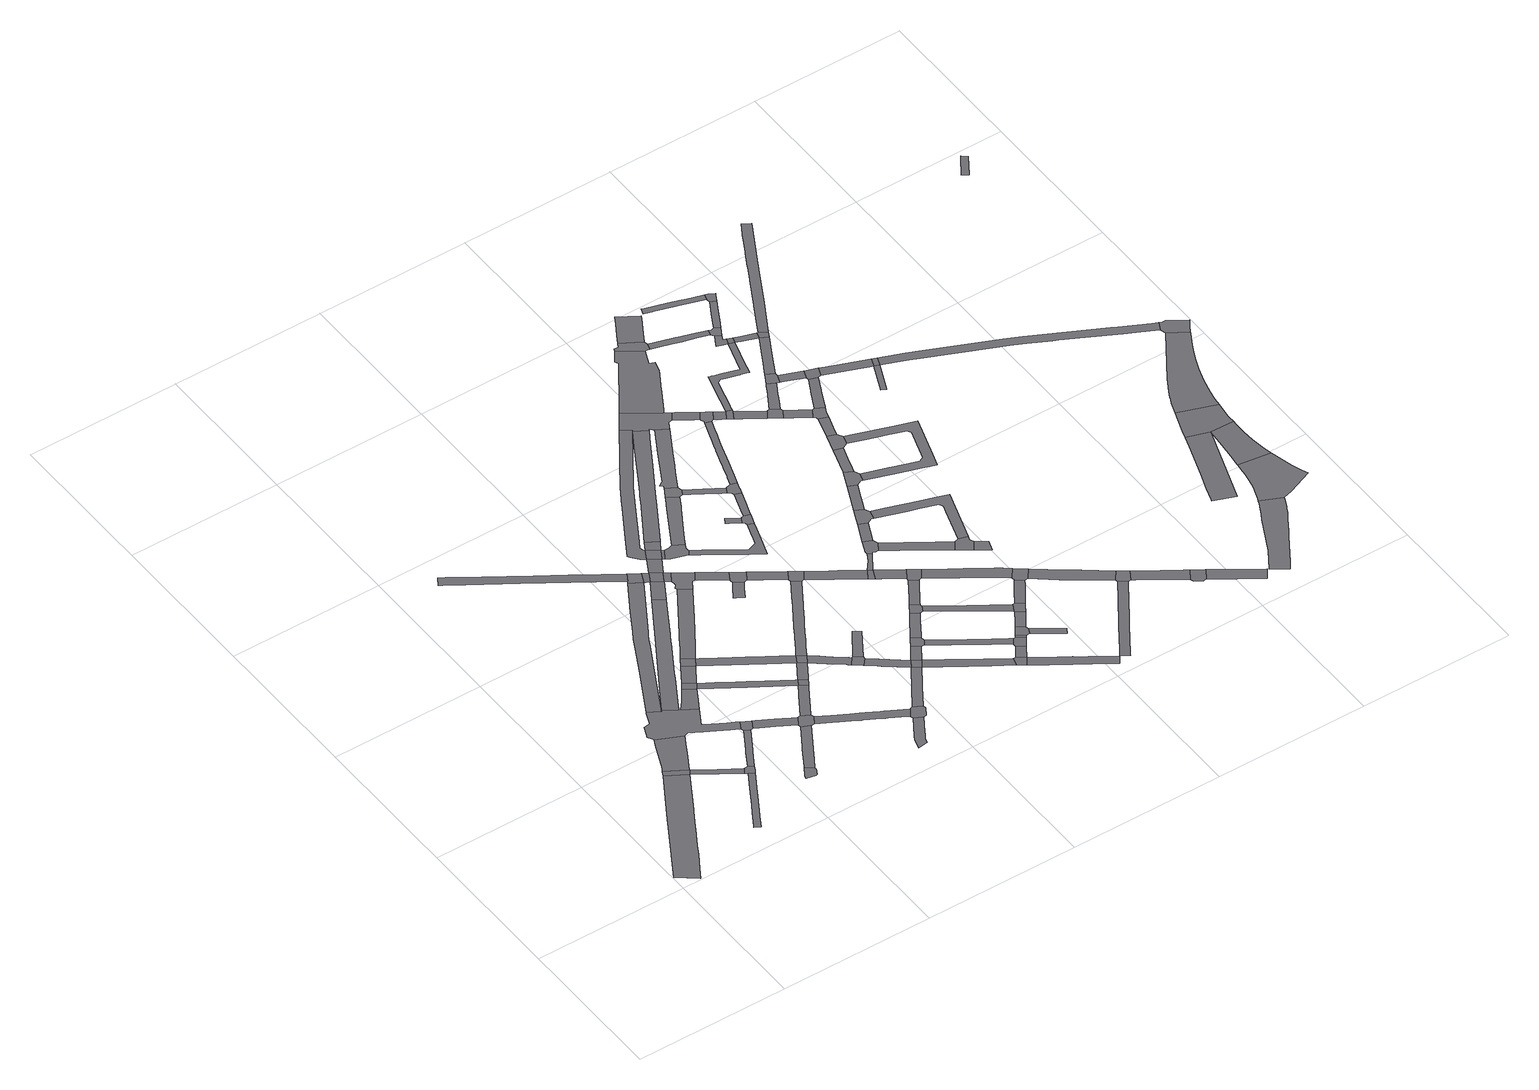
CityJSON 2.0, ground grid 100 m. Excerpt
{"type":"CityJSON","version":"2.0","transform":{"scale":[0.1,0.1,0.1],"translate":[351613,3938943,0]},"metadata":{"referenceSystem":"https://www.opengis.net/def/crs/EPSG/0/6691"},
"CityObjects":{
"road1":{"type":"Road","attributes":{"function":"3","RoadStructureAttribute.sectionType":"1"},"geometry":[{"type":"MultiSurface","lod":"1","boundaries":[[[0,1,2,3,4,5,6,7,8,9,10,11,12,13,14]]]}]},
"road2":{"type":"Road","geometry":[{"type":"MultiSurface","lod":"1","boundaries":[[[15,0,14,16,17]]]}]},
"road3":{"type":"Road","attributes":{"RoadStructureAttribute.sectionType":"1"},"geometry":[{"type":"MultiSurface","lod":"1","boundaries":[[[18,19,20,21,22,23,24,25,26,27,28,29,30,31,32,33,34,35,36]]]}]},
"road4":{"type":"Road","attributes":{"function":"3","RoadStructureAttribute.sectionType":"1"},"geometry":[{"type":"MultiSurface","lod":"1","boundaries":[[[37,38,39,40,41,42,15,17]]]}]},
"road5":{"type":"Road","attributes":{"RoadStructureAttribute.sectionType":"1"},"geometry":[{"type":"MultiSurface","lod":"1","boundaries":[[[43,44,16,14,45,46,47,48]]]}]},
"road6":{"type":"Road","geometry":[{"type":"MultiSurface","lod":"1","boundaries":[[[47,25,24,49,50,51,52,53,48]]]}]},
"road7":{"type":"Road","geometry":[{"type":"MultiSurface","lod":"1","boundaries":[[[54,55,56,57,58,59,60,61,62,63,64,65,66,67,68,69,70,71,72,73,74,40,39,75,76,77,78,79,80,81,82,83,84]]]}]},
"road8":{"type":"Road","attributes":{"RoadStructureAttribute.sectionType":"1"},"geometry":[{"type":"MultiSurface","lod":"1","boundaries":[[[52,85,86,87,88,89,90,91,92,53]]]}]},
"road9":{"type":"Road","geometry":[{"type":"MultiSurface","lod":"1","boundaries":[[[93,94,95,96,97,98,99,100]]]}]},
"road10":{"type":"Road","attributes":{"RoadStructureAttribute.sectionType":"1"},"geometry":[{"type":"MultiSurface","lod":"1","boundaries":[[[101,102,103,63,62,104,105,106]]]}]},
"road11":{"type":"Road","geometry":[{"type":"MultiSurface","lod":"1","boundaries":[[[89,88,107,108,109,54,84]]]}]},
"road12":{"type":"Road","geometry":[{"type":"MultiSurface","lod":"1","boundaries":[[[110,111,101,106,112,113]]]}]},
"road13":{"type":"Road","attributes":{"RoadStructureAttribute.sectionType":"1"},"geometry":[{"type":"MultiSurface","lod":"1","boundaries":[[[96,114,115,116,117,118,119,120,121,122,97]]]}]},
"road14":{"type":"Road","attributes":{"RoadStructureAttribute.sectionType":"1"},"geometry":[{"type":"MultiSurface","lod":"1","boundaries":[[[123,124,125,126,127,128,129,130,131,108,107]]]}]},
"road15":{"type":"Road","attributes":{"RoadStructureAttribute.sectionType":"1"},"geometry":[{"type":"MultiSurface","lod":"1","boundaries":[[[132,133,110,113]]]}]},
"road16":{"type":"Road","attributes":{"RoadStructureAttribute.sectionType":"1"},"geometry":[{"type":"MultiSurface","lod":"1","boundaries":[[[134,135,136,137,138,139,140,141,142,143,144,145,146,147,68,67]]]}]},
"road17":{"type":"Road","attributes":{"function":"3","RoadStructureAttribute.sectionType":"1"},"geometry":[{"type":"MultiSurface","lod":"1","boundaries":[[[148,149,150,151,152,65,64,153,154,155,156,157,158,159,160,161]]]}]},
"road18":{"type":"Road","attributes":{"RoadStructureAttribute.sectionType":"1"},"geometry":[{"type":"MultiSurface","lod":"1","boundaries":[[[162,163,164,165,166,167,168,169,170,171,172,173,174,175,176,177]]]}]},
"road19":{"type":"Road","geometry":[{"type":"MultiSurface","lod":"1","boundaries":[[[178,179,133,132]]]}]},
"road20":{"type":"Road","geometry":[{"type":"MultiSurface","lod":"1","boundaries":[[[180,181,126,125,118,117,182,183,184]]]}]},
"road21":{"type":"Road","attributes":{"RoadStructureAttribute.sectionType":"1"},"geometry":[{"type":"MultiSurface","lod":"1","boundaries":[[[106,185,186,187,188,189,190,191,192,193,194,112]]]}]},
"road22":{"type":"Road","attributes":{"RoadStructureAttribute.sectionType":"1"},"geometry":[{"type":"MultiSurface","lod":"1","boundaries":[[[195,196,197,198,181,180,199,200,201,202,203,187]]]}]},
"road23":{"type":"Road","attributes":{"RoadStructureAttribute.sectionType":"1"},"geometry":[{"type":"MultiSurface","lod":"1","boundaries":[[[204,205,206,207,208,209,210,211,212,213,214,215,216,217,218,219,220,221,222,223,224,225,226,227,228,178,132]]]}]},
"road24":{"type":"Road","attributes":{"RoadStructureAttribute.sectionType":"1"},"geometry":[{"type":"MultiSurface","lod":"1","boundaries":[[[229,230,231,232,233,234,235,236,179,178,237,238,239,240,241,242,243,244]]]}]},
"road25":{"type":"Road","attributes":{"RoadStructureAttribute.sectionType":"1"},"geometry":[{"type":"MultiSurface","lod":"1","boundaries":[[[183,245,246,247,248,249,250,251,252,253,254,255,256,257,258,259,260,261,262,263,184]]]}]},
"road26":{"type":"Road","geometry":[{"type":"MultiSurface","lod":"1","boundaries":[[[187,203,264,265,266,188]]]}]},
"road27":{"type":"Road","attributes":{"RoadStructureAttribute.sectionType":"1"},"geometry":[{"type":"MultiSurface","lod":"1","boundaries":[[[217,188,266,267,268]]]}]},
"road28":{"type":"Road","geometry":[{"type":"MultiSurface","lod":"1","boundaries":[[[269,168,167,142,141]]]}]},
"road29":{"type":"Road","attributes":{"RoadStructureAttribute.sectionType":"1"},"geometry":[{"type":"MultiSurface","lod":"1","boundaries":[[[270,271,272,273,274,275,276,277,278]]]}]},
"road30":{"type":"Road","attributes":{"function":"3"},"geometry":[{"type":"MultiSurface","lod":"1","boundaries":[[[279,161,160,280,281,282,283,284,280]]]}]},
"road31":{"type":"Road","attributes":{"RoadStructureAttribute.sectionType":"1"},"geometry":[{"type":"MultiSurface","lod":"1","boundaries":[[[285,286,269,141,287,288,289,279]]]}]},
"road32":{"type":"Road","geometry":[{"type":"MultiSurface","lod":"1","boundaries":[[[268,290,218,217]]]}]},
"road33":{"type":"Road","geometry":[{"type":"MultiSurface","lod":"1","boundaries":[[[284,285,279,280]]]}]},
"road34":{"type":"Road","geometry":[{"type":"MultiSurface","lod":"1","boundaries":[[[291,292,293,294,256,255,275,274,295]]]}]},
"road35":{"type":"Road","attributes":{"function":"3","RoadStructureAttribute.sectionType":"6"},"geometry":[{"type":"MultiSurface","lod":"1","boundaries":[[[285,284,296,297]]]}]},
"road36":{"type":"Road","attributes":{"RoadStructureAttribute.sectionType":"1"},"geometry":[{"type":"MultiSurface","lod":"1","boundaries":[[[298,299,300,301,302,290,268,303,304,305,306]]]}]},
"road37":{"type":"Road","geometry":[{"type":"MultiSurface","lod":"1","boundaries":[[[307,308,309,310,311,229,244,312,313,314,315,316,282,281]]]}]},
"road38":{"type":"Road","geometry":[{"type":"MultiSurface","lod":"1","boundaries":[[[296,317,318,297]]]}]},
"road39":{"type":"Road","attributes":{"RoadStructureAttribute.sectionType":"1"},"geometry":[{"type":"MultiSurface","lod":"1","boundaries":[[[296,319,320,317]]]}]},
"road40":{"type":"Road","geometry":[{"type":"MultiSurface","lod":"1","boundaries":[[[321,322,323,324,325,298,306]]]}]},
"road41":{"type":"Road","attributes":{"function":"3","RoadStructureAttribute.sectionType":"6"},"geometry":[{"type":"MultiSurface","lod":"1","boundaries":[[[326,327,318,317]]]}]},
"road42":{"type":"Road","attributes":{"RoadStructureAttribute.sectionType":"1"},"geometry":[{"type":"MultiSurface","lod":"1","boundaries":[[[313,328,329,330,331,332,314]]]}]},
"road43":{"type":"Road","geometry":[{"type":"MultiSurface","lod":"1","boundaries":[[[333,334,335,336,337,338,339]]]}]},
"road44":{"type":"Road","attributes":{"RoadStructureAttribute.sectionType":"1"},"geometry":[{"type":"MultiSurface","lod":"1","boundaries":[[[340,341,342,294,293,343,344,345,346]]]}]},
"road45":{"type":"Road","geometry":[{"type":"MultiSurface","lod":"1","boundaries":[[[347,348,349,350,351,320,319,352,353,354]]]}]},
"road46":{"type":"Road","attributes":{"RoadStructureAttribute.sectionType":"1"},"geometry":[{"type":"MultiSurface","lod":"1","boundaries":[[[355,356,357,358,359,360,361,362,363,364,218,290,365,366,367,368,369,370,371,372,373,374,375,376]]]}]},
"road47":{"type":"Road","attributes":{"RoadStructureAttribute.sectionType":"1"},"geometry":[{"type":"MultiSurface","lod":"1","boundaries":[[[322,377,378,379,380,346,381,382,323]]]}]},
"road48":{"type":"Road","attributes":{"RoadStructureAttribute.sectionType":"1"},"geometry":[{"type":"MultiSurface","lod":"1","boundaries":[[[324,383,384,385,325]]]}]},
"road49":{"type":"Road","geometry":[{"type":"MultiSurface","lod":"1","boundaries":[[[331,330,386,333,339,387,388]]]}]},
"road50":{"type":"Road","geometry":[{"type":"MultiSurface","lod":"1","boundaries":[[[345,389,381,346]]]}]},
"road51":{"type":"Road","attributes":{"RoadStructureAttribute.sectionType":"1"},"geometry":[{"type":"MultiSurface","lod":"1","boundaries":[[[387,390,391,392,393,394,395,396,397,388]]]}]},
"road52":{"type":"Road","attributes":{"RoadStructureAttribute.sectionType":"1"},"geometry":[{"type":"MultiSurface","lod":"1","boundaries":[[[398,381,389,399,400]]]}]},
"road53":{"type":"Road","attributes":{"RoadStructureAttribute.sectionType":"1"},"geometry":[{"type":"MultiSurface","lod":"1","boundaries":[[[401,402,403,350,349,404,405,406,407,408,409]]]}]},
"road54":{"type":"Road","attributes":{"RoadStructureAttribute.sectionType":"1"},"geometry":[{"type":"MultiSurface","lod":"1","boundaries":[[[318,410,411,412,413,414,415,416,417,418,419,420,421,422,423,424,425,426,427,428,429,430,431,432,297]]]}]},
"road55":{"type":"Road","attributes":{"RoadStructureAttribute.sectionType":"1"},"geometry":[{"type":"MultiSurface","lod":"1","boundaries":[[[353,433,434,435,436,437,438,439,440,441,442,443,444,445,446,447,448,449,450,451,452,453,454,354]]]}]},
"road56":{"type":"Road","geometry":[{"type":"MultiSurface","lod":"1","boundaries":[[[399,455,456,457,458,459,400]]]}]},
"road57":{"type":"Road","geometry":[{"type":"MultiSurface","lod":"1","boundaries":[[[460,461,395,394,355,376]]]}]},
"road58":{"type":"Road","attributes":{"RoadStructureAttribute.sectionType":"1"},"geometry":[{"type":"MultiSurface","lod":"1","boundaries":[[[462,463,464,465,466,467,389,345,468,469,470,471,472,473]]]}]},
"road59":{"type":"Road","attributes":{"function":"3","RoadStructureAttribute.sectionType":"1"},"geometry":[{"type":"MultiSurface","lod":"1","boundaries":[[[474,475,476,477,478,479,480,481,482,483,484,485,486,487,488,327,326]]]}]},
"road60":{"type":"Road","geometry":[{"type":"MultiSurface","lod":"1","boundaries":[[[489,490,491,492,401,409,493,494]]]}]},
"road61":{"type":"Road","attributes":{"RoadStructureAttribute.sectionType":"1"},"geometry":[{"type":"MultiSurface","lod":"1","boundaries":[[[457,495,496,497,498,499,500,501,502,503,504,505,506,458]]]}]},
"road62":{"type":"Road","geometry":[{"type":"MultiSurface","lod":"1","boundaries":[[[507,508,509,510,511,512,513,514]]]}]},
"road63":{"type":"Road","attributes":{"RoadStructureAttribute.sectionType":"1"},"geometry":[{"type":"MultiSurface","lod":"1","boundaries":[[[515,516,461,460,517,518,519,520,521,522]]]}]},
"road64":{"type":"Road","attributes":{"RoadStructureAttribute.sectionType":"1"},"geometry":[{"type":"MultiSurface","lod":"1","boundaries":[[[455,523,524,525,526,527,528,529,530,531,532,533,456]]]}]},
"road65":{"type":"Road","geometry":[{"type":"MultiSurface","lod":"1","boundaries":[[[534,514,513,535,444,443,536,537]]]}]},
"road66":{"type":"Road","geometry":[{"type":"MultiSurface","lod":"1","boundaries":[[[538,539,540,541,501,500]]]}]},
"road67":{"type":"Road","attributes":{"RoadStructureAttribute.sectionType":"1"},"geometry":[{"type":"MultiSurface","lod":"1","boundaries":[[[493,542,543,544,545,546,547,548,549,550,494]]]}]},
"road68":{"type":"Road","geometry":[{"type":"MultiSurface","lod":"1","boundaries":[[[551,552,553,462,473]]]}]},
"road69":{"type":"Road","geometry":[{"type":"MultiSurface","lod":"1","boundaries":[[[554,522,521,555,556]]]}]},
"road70":{"type":"Road","attributes":{"RoadStructureAttribute.sectionType":"1"},"geometry":[{"type":"MultiSurface","lod":"1","boundaries":[[[557,558,559,560,561,534,537]]]}]},
"road71":{"type":"Road","attributes":{"RoadStructureAttribute.sectionType":"1"},"geometry":[{"type":"MultiSurface","lod":"1","boundaries":[[[562,563,564,565,566,567,568,569,570,571,572,573,574,575,491,490]]]}]},
"road72":{"type":"Road","attributes":{"RoadStructureAttribute.sectionType":"1"},"geometry":[{"type":"MultiSurface","lod":"1","boundaries":[[[552,576,577,553]]]}]},
"road73":{"type":"Road","attributes":{"RoadStructureAttribute.sectionType":"1"},"geometry":[{"type":"MultiSurface","lod":"1","boundaries":[[[578,579,541,540,580,581,582,583,584]]]}]},
"road74":{"type":"Road","geometry":[{"type":"MultiSurface","lod":"1","boundaries":[[[585,548,547,586,560,559,587,588,589]]]}]},
"road75":{"type":"Road","attributes":{"RoadStructureAttribute.sectionType":"1"},"geometry":[{"type":"MultiSurface","lod":"1","boundaries":[[[590,554,556,591,592,593,594]]]}]},
"road76":{"type":"Road","attributes":{"RoadStructureAttribute.sectionType":"1"},"geometry":[{"type":"MultiSurface","lod":"1","boundaries":[[[595,596,597,522,554]]]}]},
"road77":{"type":"Road","geometry":[{"type":"MultiSurface","lod":"1","boundaries":[[[576,598,599,600,529,528,577]]]}]},
"road78":{"type":"Road","attributes":{"RoadStructureAttribute.sectionType":"1"},"geometry":[{"type":"MultiSurface","lod":"1","boundaries":[[[538,601,602,603,604,605,539]]]}]},
"road79":{"type":"Road","attributes":{"RoadStructureAttribute.sectionType":"1"},"geometry":[{"type":"MultiSurface","lod":"1","boundaries":[[[606,600,599,607,608,609]]]}]},
"road80":{"type":"Road","geometry":[{"type":"MultiSurface","lod":"1","boundaries":[[[593,578,584,610,611,612,594]]]}]},
"road81":{"type":"Road","attributes":{"RoadStructureAttribute.sectionType":"1"},"geometry":[{"type":"MultiSurface","lod":"1","boundaries":[[[551,613,614,615,616,617,618,619,620,621,622,623,624,625,626,627,628,629,552]]]}]},
"road82":{"type":"Road","geometry":[{"type":"MultiSurface","lod":"1","boundaries":[[[608,630,631,632,633,609]]]}]},
"road83":{"type":"Road","geometry":[{"type":"MultiSurface","lod":"1","boundaries":[[[634,635,636,596,595,637,638,639,640,641]]]}]},
"road84":{"type":"Road","geometry":[{"type":"MultiSurface","lod":"1","boundaries":[[[642,643,644,645,421,420,481,480,646,647,569,568,648,649,650]]]}]},
"road85":{"type":"Road","attributes":{"RoadStructureAttribute.sectionType":"1"},"geometry":[{"type":"MultiSurface","lod":"1","boundaries":[[[632,651,652,653,654,655,656,657,658,633]]]}]},
"road86":{"type":"Road","attributes":{"RoadStructureAttribute.sectionType":"1"},"geometry":[{"type":"MultiSurface","lod":"1","boundaries":[[[659,660,661,634,641]]]}]},
"road87":{"type":"Road","attributes":{"RoadStructureAttribute.sectionType":"1"},"geometry":[{"type":"MultiSurface","lod":"1","boundaries":[[[662,663,664,665,666,667,668,669,670,671,672,673,585,589,674,675,676,677,678,679,680,681]]]}]},
"road88":{"type":"Road","attributes":{"RoadStructureAttribute.sectionType":"1"},"geometry":[{"type":"MultiSurface","lod":"1","boundaries":[[[682,683,684,631,630]]]}]},
"road89":{"type":"Road","geometry":[{"type":"MultiSurface","lod":"1","boundaries":[[[603,655,654,685,686,687,604]]]}]},
"road90":{"type":"Road","geometry":[{"type":"MultiSurface","lod":"1","boundaries":[[[688,689,690,661,660,691,692,693,694,695]]]}]},
"road91":{"type":"Road","attributes":{"RoadStructureAttribute.sectionType":"1"},"geometry":[{"type":"MultiSurface","lod":"1","boundaries":[[[696,697,698,699,700,701,702,640,639]]]}]},
"road92":{"type":"Road","attributes":{"RoadStructureAttribute.sectionType":"1"},"geometry":[{"type":"MultiSurface","lod":"1","boundaries":[[[610,703,704,705,706,707,708,709,710,711,712,713,714,715,716,717,718,719,720,611]]]}]},
"road93":{"type":"Road","attributes":{"RoadStructureAttribute.sectionType":"1"},"geometry":[{"type":"MultiSurface","lod":"1","boundaries":[[[721,722,723,724,725,726,727,728,642,650]]]}]},
"road94":{"type":"Road","attributes":{"function":"3","RoadStructureAttribute.sectionType":"1"},"geometry":[{"type":"MultiSurface","lod":"1","boundaries":[[[644,729,730,731,732,733,734,735,736,737,738,739,740,741,645]]]}]},
"road95":{"type":"Road","attributes":{"RoadStructureAttribute.sectionType":"1"},"geometry":[{"type":"MultiSurface","lod":"1","boundaries":[[[742,743,744,745,687,686,746,747]]]}]},
"road96":{"type":"Road","geometry":[{"type":"MultiSurface","lod":"1","boundaries":[[[748,749,750,751,724,723,752,753,662,681]]]}]},
"road97":{"type":"Road","attributes":{"RoadStructureAttribute.sectionType":"1"},"geometry":[{"type":"MultiSurface","lod":"1","boundaries":[[[694,754,755,756,757,695]]]}]},
"road98":{"type":"Road","attributes":{"RoadStructureAttribute.sectionType":"1"},"geometry":[{"type":"MultiSurface","lod":"1","boundaries":[[[758,759,749,748,760,761]]]}]},
"road99":{"type":"Road","geometry":[{"type":"MultiSurface","lod":"1","boundaries":[[[699,698,762,763,764,765,766]]]}]},
"road100":{"type":"Road","geometry":[{"type":"MultiSurface","lod":"1","boundaries":[[[767,768,769,770,758,761]]]}]},
"road101":{"type":"Road","geometry":[{"type":"MultiSurface","lod":"1","boundaries":[[[771,772,773,714,713,774,742,747]]]}]},
"road102":{"type":"Road","attributes":{"RoadStructureAttribute.sectionType":"1"},"geometry":[{"type":"MultiSurface","lod":"1","boundaries":[[[765,775,776,777,778,779,780,781,693,692,782,783,784,785,786,766]]]}]},
"road103":{"type":"Road","geometry":[{"type":"MultiSurface","lod":"1","boundaries":[[[787,757,756,788,789,790,791]]]}]},
"road104":{"type":"Road","geometry":[{"type":"MultiSurface","lod":"1","boundaries":[[[792,793,763,762]]]}]},
"road105":{"type":"Road","attributes":{"RoadStructureAttribute.sectionType":"1"},"geometry":[{"type":"MultiSurface","lod":"1","boundaries":[[[794,795,796,797,798,799,769,768]]]}]},
"road106":{"type":"Road","attributes":{"RoadStructureAttribute.sectionType":"1"},"geometry":[{"type":"MultiSurface","lod":"1","boundaries":[[[800,801,802,803,804,805,806,807,808,623,809,810,811,812,813,814,815,816,817,818,819,820,821,822]]]}]},
"road107":{"type":"Road","geometry":[{"type":"MultiSurface","lod":"1","boundaries":[[[823,824,825,826,737,736,827,828,829]]]}]},
"road108":{"type":"Road","attributes":{"RoadStructureAttribute.sectionType":"1"},"geometry":[{"type":"MultiSurface","lod":"1","boundaries":[[[830,831,832,833,834,787,791]]]}]},
"road109":{"type":"Road","geometry":[{"type":"MultiSurface","lod":"1","boundaries":[[[797,796,835,836,837,838]]]}]},
"road110":{"type":"Road","attributes":{"RoadStructureAttribute.sectionType":"1"},"geometry":[{"type":"MultiSurface","lod":"1","boundaries":[[[839,840,772,771,841,842,843,844,845,846]]]}]},
"road111":{"type":"Road","attributes":{"function":"3","RoadStructureAttribute.sectionType":"1"},"geometry":[{"type":"MultiSurface","lod":"1","boundaries":[[[847,848,824,823,849,850,851,852]]]}]},
"road112":{"type":"Road","geometry":[{"type":"MultiSurface","lod":"1","boundaries":[[[832,853,854,855,856,833]]]}]},
"road113":{"type":"Road","attributes":{"RoadStructureAttribute.sectionType":"1"},"geometry":[{"type":"MultiSurface","lod":"1","boundaries":[[[857,858,859,860,861,862,863,864,865,758,770,866,867,868,869,870,871,872,873,874,875,876,877,878,879,880,881,882]]]}]},
"road114":{"type":"Road","attributes":{"RoadStructureAttribute.sectionType":"1"},"geometry":[{"type":"MultiSurface","lod":"1","boundaries":[[[883,884,836,835,885,886,887,888]]]}]},
"road115":{"type":"Road","attributes":{"RoadStructureAttribute.sectionType":"1"},"geometry":[{"type":"MultiSurface","lod":"1","boundaries":[[[889,856,855,890,891,892]]]}]},
"road116":{"type":"Road","attributes":{"RoadStructureAttribute.sectionType":"1"},"geometry":[{"type":"MultiSurface","lod":"1","boundaries":[[[893,894,895,896,897,838,837,898,899,900,901,902,903]]]}]},
"road117":{"type":"Road","attributes":{"RoadStructureAttribute.sectionType":"1"},"geometry":[{"type":"MultiSurface","lod":"1","boundaries":[[[828,904,905,906,907,908,909,910,911,912,913,914,915,916,917,829]]]}]},
"road118":{"type":"Road","geometry":[{"type":"MultiSurface","lod":"1","boundaries":[[[887,918,889,892,919,920,921,922,923,888]]]}]},
"road119":{"type":"Road","attributes":{"RoadStructureAttribute.sectionType":"1"},"geometry":[{"type":"MultiSurface","lod":"1","boundaries":[[[924,925,926,927,928,929,930,931,932,933,854,853,934,935,936,937,938,939,940,941,942,943,944,945,946,947,948,790,789]]]}]},
"road120":{"type":"Road","geometry":[{"type":"MultiSurface","lod":"1","boundaries":[[[949,950,951,846,845,800,822]]]}]},
"road121":{"type":"Road","geometry":[{"type":"MultiSurface","lod":"1","boundaries":[[[952,953,954,955,956,893,903]]]}]},
"road122":{"type":"Road","attributes":{"RoadStructureAttribute.sectionType":"1"},"geometry":[{"type":"MultiSurface","lod":"1","boundaries":[[[957,958,959,960,961,962,963,882]]]}]},
"road123":{"type":"Road","attributes":{"RoadStructureAttribute.sectionType":"1"},"geometry":[{"type":"MultiSurface","lod":"1","boundaries":[[[964,965,966,967,968,923,922,969,970,971,972,973]]]}]},
"road124":{"type":"Road","attributes":{"RoadStructureAttribute.sectionType":"1"},"geometry":[{"type":"MultiSurface","lod":"1","boundaries":[[[974,975,953,952,976,977,978]]]}]},
"road125":{"type":"Road","geometry":[{"type":"MultiSurface","lod":"1","boundaries":[[[957,882,881,979]]]}]},
"road126":{"type":"Road","geometry":[{"type":"MultiSurface","lod":"1","boundaries":[[[980,981,912,911,960,959,982]]]}]},
"road127":{"type":"Road","attributes":{"RoadStructureAttribute.sectionType":"1"},"geometry":[{"type":"MultiSurface","lod":"1","boundaries":[[[983,984,985,950,949,986,987,988,989,990,991]]]}]},
"road128":{"type":"Road","attributes":{"RoadStructureAttribute.sectionType":"1"},"geometry":[{"type":"MultiSurface","lod":"1","boundaries":[[[992,993,994,955,954,995,996,997]]]}]},
"road129":{"type":"Road","attributes":{"RoadStructureAttribute.sectionType":"1"},"geometry":[{"type":"MultiSurface","lod":"1","boundaries":[[[998,999,1000,1001,1002,1003,1004,1005,1006,1007,1008,1009,1010,1011,1012,1013]]]}]},
"road130":{"type":"Road","attributes":{"RoadStructureAttribute.sectionType":"1"},"geometry":[{"type":"MultiSurface","lod":"1","boundaries":[[[881,1014,997,1015,1016,979]]]}]},
"road131":{"type":"Road","geometry":[{"type":"MultiSurface","lod":"1","boundaries":[[[1017,1018,974,978,964,973,1019]]]}]},
"road132":{"type":"Road","attributes":{"RoadStructureAttribute.sectionType":"1"},"geometry":[{"type":"MultiSurface","lod":"1","boundaries":[[[1020,1021,1022,1023,1024,1025,1026,1027,1028,980,982]]]}]},
"road133":{"type":"Road","geometry":[{"type":"MultiSurface","lod":"1","boundaries":[[[1029,983,991,1030,1031,1032,1033]]]}]},
"road134":{"type":"Road","geometry":[{"type":"MultiSurface","lod":"1","boundaries":[[[1015,997,996,1034,1035]]]}]},
"road135":{"type":"Road","geometry":[{"type":"MultiSurface","lod":"1","boundaries":[[[1024,1036,1037,1038,1006,1005,1039,1025]]]}]},
"road136":{"type":"Road","attributes":{"RoadStructureAttribute.sectionType":"1"},"geometry":[{"type":"MultiSurface","lod":"1","boundaries":[[[1040,1041,1042,1043,1044,1045,1046,1047,1017,1019]]]}]},
"road137":{"type":"Road","attributes":{"RoadStructureAttribute.sectionType":"1"},"geometry":[{"type":"MultiSurface","lod":"1","boundaries":[[[1032,1048,1049,1050,1051,1052,1053,1054,1055,1056,1057,1058,1033]]]}]},
"road138":{"type":"Road","attributes":{"RoadStructureAttribute.sectionType":"1"},"geometry":[{"type":"MultiSurface","lod":"1","boundaries":[[[1044,1059,1060,1061]]]}]},
"road139":{"type":"Road","geometry":[{"type":"MultiSurface","lod":"1","boundaries":[[[1062,1045,1044,1061]]]}]},
"road140":{"type":"Road","attributes":{"RoadStructureAttribute.sectionType":"1"},"geometry":[{"type":"MultiSurface","lod":"1","boundaries":[[[1034,1063,1064,1065,1066,1067,1068,1069,1070,1071,1072,1073,1074,1075,1076,1077,1078,1079,1080,1081,1082,1035]]]}]},
"road141":{"type":"Road","attributes":{"RoadStructureAttribute.sectionType":"1"},"geometry":[{"type":"MultiSurface","lod":"1","boundaries":[[[1083,1084,1085,1086,1087,1088,1089,1090,1091,1092,1093,1094,1095,1096,1097,1098,1099,1100,1101]]]}]},
"road142":{"type":"Road","attributes":{"RoadStructureAttribute.sectionType":"1"},"geometry":[{"type":"MultiSurface","lod":"1","boundaries":[[[1102,1103,1104,1105,1106,1107,1108,1109,1110]]]}]},
"road143":{"type":"Road","attributes":{"RoadStructureAttribute.sectionType":"1"},"geometry":[{"type":"MultiSurface","lod":"1","boundaries":[[[1111,1112,1113,1114,1115,1116,1117,1118,1119,1120,1121,1122,1123,1124,1125,1126,1127,1128,1129,1130,1062,1061]]]}]},
"road144":{"type":"Road","geometry":[{"type":"MultiSurface","lod":"1","boundaries":[[[1131,1132,1133,1134,1135,1136,1137,1083,1101,1138,1139,1140,1141,1142,1143,1144]]]}]},
"road145":{"type":"Road","attributes":{"RoadStructureAttribute.sectionType":"1"},"geometry":[{"type":"MultiSurface","lod":"1","boundaries":[[[1145,1146,1147,1148,1131,1144,1149,1150,1151,1152,1153,1110]]]}]},
"road146":{"type":"Road","geometry":[{"type":"MultiSurface","lod":"1","boundaries":[[[1154,1155,1156,1157,1158,1159,1102,1110,1153]]]}]},
"road147":{"type":"Road","attributes":{"RoadStructureAttribute.sectionType":"1"},"geometry":[{"type":"MultiSurface","lod":"1","boundaries":[[[1160,1161,1162,1163,1164,1165,1166,1167,1168,1169,1170,1171,1172,1173,1174,1175,1176,1177,1157,1156]]]}]},
"road148":{"type":"Road","geometry":[{"type":"MultiSurface","lod":"1","boundaries":[[[1121,1171,1170,1178,1179,1180,1181,1122]]]}]},
"road149":{"type":"Road","geometry":[{"type":"MultiSurface","lod":"1","boundaries":[[[1182,1183,1184,1185,1186]]]}]}
},
"vertices":[
[432,812,0],[338,658,0],[249,511,0],[195,419,0],[9,102,0],[128,7,0],[171,77,0],[200,125,0],[228,171,0],[267,238,0],[334,349,0],[346,370,0],[407,473,0],[414,484,0],[562,733,0],
[450,843,0],[581,763,0],[580,764,0],
[691,227,0],[695,233,0],[735,301,0],[774,366,0],[778,373,0],[792,396,0],[871,530,0],[836,550,0],[776,448,0],[757,417,0],[705,330,0],[694,311,0],[685,296,0],[669,270,0],[657,249,0],[634,211,0],[621,189,0],[612,174,0],[647,153,0],
[650,886,0],[672,924,0],[720,1007,0],[558,1079,0],[542,1043,0],[462,862,0],
[719,675,0],[715,678,0],[697,643,0],[700,641,0],[819,562,0],[842,597,0],
[877,540,0],[878,542,0],[882,548,0],[900,579,0],[866,599,0],
[1038,923,0],[1020,933,0],[976,957,0],[901,999,0],[876,1012,0],[853,1024,0],[846,1028,0],[860,1051,0],[912,1140,0],[822,1193,0],[812,1200,0],[731,1249,0],[726,1241,0],[725,1247,0],[649,1288,0],[645,1282,0],[617,1212,0],[612,1199,0],[570,1193,0],[538,1118,0],[559,1082,0],[745,1015,0],[819,976,0],[824,974,0],[839,965,0],[855,956,0],[872,946,0],[873,946,0],[888,938,0],[958,899,0],[1009,870,0],
[959,678,0],[965,688,0],[968,692,0],[1050,831,0],[1015,851,0],[938,720,0],[936,718,0],[925,699,0],
[1142,317,0],[1153,320,0],[1174,360,0],[1171,370,0],[1125,408,0],[1088,353,0],[1086,342,0],[1083,331,0],
[922,1326,0],[912,1310,0],[866,1245,0],[929,1168,0],[949,1202,0],[994,1279,0],
[1069,837,0],[1099,890,0],[1070,905,0],
[948,1365,0],[933,1343,0],[1019,1318,0],[1018,1319,0],
[1207,430,0],[1253,502,0],[1255,506,0],[1353,664,0],[1299,691,0],[1212,554,0],[1210,550,0],[1202,537,0],[1129,416,0],
[1102,819,0],[1184,773,0],[1296,711,0],[1327,763,0],[1297,779,0],[1253,804,0],[1213,826,0],[1120,878,0],[1119,878,0],
[1095,1437,0],[1025,1483,0],
[826,1434,0],[984,1732,0],[1000,1761,0],[1020,1794,0],[1032,1814,0],[1220,2120,0],[1243,2158,0],[1244,2159,0],[1166,2207,0],[1044,2008,0],[961,1867,0],[933,1818,0],[904,1763,0],[802,1571,0],
[1079,1823,0],[1060,1790,0],[1036,1752,0],[840,1433,0],[793,1354,0],[865,1291,0],[941,1420,0],[961,1455,0],[1088,1669,0],[1090,1672,0],[1124,1729,0],[1246,1936,0],[1269,1975,0],[1198,2017,0],
[300,2794,0],[410,2722,0],[667,2554,0],[1027,2318,0],[1123,2255,0],[1175,2221,0],[1205,2271,0],[1179,2287,0],[1086,2349,0],[930,2453,0],[766,2560,0],[640,2644,0],[522,2722,0],[350,2835,0],[313,2859,0],[280,2807,0],
[1126,1486,0],[1057,1532,0],
[1399,736,0],[1347,765,0],[1364,665,0],[1373,667,0],[1406,717,0],
[1156,1177,0],[1234,1128,0],[1479,974,0],[1502,1012,0],[1492,1019,0],[1346,1111,0],[1274,1156,0],[1259,1166,0],[1155,1232,0],[1109,1261,0],
[1445,922,0],[1428,894,0],[1411,866,0],[1408,862,0],[1462,837,0],[1463,837,0],[1483,870,0],[1522,933,0],[1528,942,0],
[1150,1403,0],[1179,1385,0],[1181,1384,0],[1247,1340,0],[1264,1329,0],[1296,1309,0],[1335,1284,0],[1347,1276,0],[1349,1275,0],[1417,1232,0],[1419,1230,0],[1425,1226,0],[1434,1220,0],[1576,1129,0],[1607,1179,0],[1531,1228,0],[1522,1233,0],[1463,1272,0],[1409,1306,0],[1367,1333,0],[1307,1371,0],[1279,1389,0],[1236,1417,0],[1194,1443,0],[1148,1472,0],
[1366,2004,0],[1218,1780,0],[1167,1703,0],[1152,1680,0],[1147,1672,0],[1143,1666,0],[1131,1644,0],[1098,1594,0],[1147,1516,0],[1186,1572,0],[1248,1661,0],[1252,1667,0],[1257,1675,0],[1358,1830,0],[1384,1871,0],[1439,1957,0],
[1494,600,0],[1497,598,0],[1558,565,0],[1603,541,0],[1612,536,0],[1619,532,0],[1713,481,0],[1732,471,0],[1743,465,0],[1840,412,0],[1854,404,0],[1888,454,0],[1760,524,0],[1757,525,0],[1741,534,0],[1666,574,0],[1635,591,0],[1587,617,0],[1494,668,0],
[1543,964,0],[1543,965,0],[1554,981,0],
[1562,995,0],[1626,1095,0],
[1275,2229,0],
[1809,175,0],[1821,211,0],[1838,236,0],[1848,252,0],[1913,355,0],[1861,385,0],[1783,263,0],[1765,235,0],[1746,166,0],
[1276,2144,0],[1342,2100,0],[1374,2077,0],[1415,2136,0],[1408,2142,0],[1379,2161,0],
[1310,2206,0],[1295,2215,0],[1258,2153,0],[1264,2150,0],[1266,2149,0],
[1658,1146,0],
[1964,412,0],[1964,415,0],[1961,432,0],[1907,460,0],[1932,361,0],
[1437,2258,0],[1365,2305,0],
[1857,984,0],[1843,996,0],[1771,1052,0],[1766,1057,0],[1712,1101,0],[1714,1024,0],[1800,956,0],[1806,950,0],[1821,939,0],
[1378,2066,0],[1381,2056,0],[1381,2042,0],[1364,2019,0],[1364,2017,0],[1472,2009,0],[1490,2009,0],[1526,2060,0],[1525,2061,0],[1476,2094,0],
[1473,2317,0],[1400,2368,0],
[1450,2249,0],[1489,2308,0],
[1850,915,0],[1877,894,0],[1913,939,0],[1913,955,0],[1866,987,0],
[1510,2379,0],[1434,2424,0],
[1628,1915,0],[1646,1902,0],[1654,1897,0],[1684,1952,0],[1680,1955,0],
[1656,1871,0],[1633,1837,0],[1587,1767,0],[1601,1758,0],[1643,1732,0],[1682,1793,0],[1710,1836,0],
[2070,703,0],[1997,594,0],[1995,591,0],[2047,561,0],[2061,582,0],[2134,692,0],[2085,726,0],
[1600,2229,0],[1599,2255,0],[1613,2279,0],[1547,2317,0],[1523,2308,0],[1478,2230,0],[1580,2197,0],[1601,2228,0],
[1930,1691,0],[1899,1642,0],[1862,1584,0],[1823,1521,0],[1768,1434,0],[1743,1394,0],[1723,1365,0],[1718,1356,0],[1659,1260,0],[1639,1229,0],[1696,1207,0],[1710,1229,0],[1725,1253,0],[1759,1308,0],[1794,1362,0],[1818,1400,0],[1824,1409,0],[1827,1413,0],[1832,1421,0],[1877,1492,0],[1940,1592,0],[1980,1656,0],
[1892,882,0],[1938,844,0],[1956,830,0],[1960,827,0],[2117,774,0],[1976,889,0],
[2025,1129,0],[2007,1142,0],[1982,1158,0],
[1654,1889,0],[1732,1843,0],[1767,1896,0],
[2168,742,0],
[1785,1807,0],[1796,1800,0],[1811,1790,0],[1868,1751,0],[1926,1710,0],[1962,1765,0],[1855,1836,0],[1834,1850,0],
[2137,804,0],[2230,834,0],[2180,868,0],
[1740,2654,0],[1733,2642,0],[1693,2573,0],[1637,2320,0],[1695,2418,0],[1741,2495,0],[1756,2520,0],[1768,2540,0],[1811,2613,0],
[1397,2373,0],[1393,2380,0],[1388,2391,0],[1387,2401,0],[1388,2404,0],[1413,2446,0],[1579,2725,0],[1581,2729,0],[1639,2828,0],[1659,2854,0],[1899,3208,0],[1840,3249,0],[1719,3073,0],[1692,3034,0],[1579,2871,0],[1503,2745,0],[1493,2729,0],[1490,2725,0],[1364,2512,0],[1289,2386,0],[1299,2372,0],[1335,2326,0],[1354,2313,0],
[1603,2181,0],[1636,2159,0],[1736,2092,0],[1861,2006,0],[1948,1948,0],[1949,1947,0],[1950,1950,0],[1980,2037,0],[2017,2148,0],[2019,2154,0],[2033,2195,0],[1992,2209,0],[1963,2121,0],[1962,2117,0],[1941,2057,0],[1886,2036,0],[1798,2095,0],[1750,2128,0],[1710,2156,0],[1699,2163,0],[1665,2186,0],[1637,2204,0],
[2251,834,0],[2273,867,0],[2270,893,0],[2220,927,0],[2208,909,0],
[1999,1660,0],[2038,1715,0],
[2601,457,0],[2506,519,0],[2464,547,0],[2388,597,0],[2309,649,0],[2279,669,0],[2234,628,0],[2304,583,0],[2355,549,0],[2429,502,0],[2467,477,0],[2583,401,0],
[1660,2627,0],[1697,2688,0],[1737,2755,0],[1829,2908,0],[1924,3064,0],[1946,3100,0],[1978,3154,0],[1898,3202,0],[1833,3092,0],[1681,2834,0],[1644,2772,0],[1631,2750,0],[1618,2729,0],[1613,2720,0],[1608,2711,0],
[1848,2654,0],[1843,2682,0],[1777,2719,0],[1764,2697,0],[1829,2616,0],[1851,2652,0],
[2272,896,0],[2323,972,0],[2324,974,0],[2341,1000,0],[2358,1025,0],[2381,1059,0],[2331,1092,0],[2313,1065,0],[2308,1058,0],[2303,1051,0],[2295,1039,0],[2238,953,0],
[1919,2323,0],[1917,2324,0],[1917,2323,0],[1900,2293,0],[1897,2288,0],[1916,2276,0],[1974,2238,0],[1996,2271,0],
[2200,1607,0],[2157,1635,0],[2141,1563,0],[2160,1551,0],[2164,1548,0],[2262,1481,0],[2296,1457,0],[2336,1516,0],
[2349,768,0],[2376,749,0],[2455,695,0],[2529,645,0],[2565,621,0],[2666,552,0],[2694,589,0],[2676,601,0],[2595,655,0],[2480,731,0],[2300,849,0],
[2016,2277,0],[1990,2227,0],[2054,2257,0],[2056,2264,0],
[2400,1063,0],[2421,1100,0],[2418,1114,0],[2368,1147,0],
[1912,2568,0],[1918,2564,0],[1938,2552,0],[2019,2502,0],[2021,2500,0],[2044,2485,0],[2067,2520,0],[1961,2585,0],[1956,2588,0],
[2633,368,0],[2666,418,0],[2618,455,0],
[2363,1500,0],[2325,1437,0],[2333,1432,0],
[2065,2291,0],[2089,2363,0],[2115,2437,0],[2074,2452,0],[2023,2300,0],
[1880,2746,0],[1880,2747,0],[1905,2791,0],[1931,2836,0],[1982,2926,0],[2046,3039,0],[2079,3097,0],[2006,3139,0],[1913,2974,0],[1798,2769,0],[1795,2767,0],[1768,2749,0],[1785,2738,0],[1784,2732,0],
[2717,493,0],[2667,527,0],
[2479,1315,0],[2399,1195,0],[2428,1130,0],[2449,1161,0],[2475,1200,0],[2476,1202,0],[2530,1283,0],
[2102,2530,0],[2067,2470,0],[2126,2469,0],[2126,2471,0],[2142,2518,0],
[2431,1454,0],[2362,1412,0],[2476,1334,0],[2479,1332,0],[2521,1395,0],
[2435,1609,0],[2411,1625,0],[2383,1576,0],
[2733,516,0],[2758,553,0],[2708,587,0],
[2608,920,0],[2734,834,0],[2824,772,0],[2850,816,0],[2634,959,0],
[2713,595,0],[2762,559,0],[2768,568,0],[2718,602,0],
[2550,1288,0],[2590,1348,0],[2551,1374,0],
[2732,300,0],[2738,296,0],[2814,247,0],[2836,233,0],[2848,225,0],[2863,215,0],[2878,205,0],[2941,164,0],[2980,138,0],[3070,75,0],[3104,125,0],[3017,183,0],[2960,224,0],[2885,273,0],[2883,275,0],[2812,321,0],[2739,369,0],
[2793,570,0],[2810,606,0],[2805,624,0],[2756,658,0],
[2445,1720,0],[2429,1684,0],[2411,1645,0],[2441,1617,0],[2461,1609,0],[2479,1614,0],[2512,1664,0],[2500,1695,0],
[2165,3198,0],[2142,3213,0],[2127,3222,0],[1920,3365,0],[1984,3164,0],[2001,3145,0],[2088,3112,0],[2106,3145,0],[2131,3147,0],
[2819,643,0],[2832,664,0],[2843,680,0],[2876,728,0],[2825,760,0],[2780,693,0],[2769,677,0],[2769,676,0],
[2533,1770,0],[2560,1828,0],[2505,1853,0],
[2270,3024,0],[2235,2924,0],[2233,2919,0],[2233,2917,0],[2207,2842,0],[2195,2807,0],[2194,2804,0],[2159,2700,0],[2158,2696,0],[2139,2642,0],[2124,2595,0],[2122,2589,0],[2162,2579,0],[2162,2580,0],[2197,2684,0],[2236,2800,0],[2252,2847,0],[2270,2902,0],[2286,2948,0],[2309,3010,0],
[2967,447,0],[2987,483,0],[2866,568,0],
[2900,765,0],[2913,783,0],[2863,817,0],
[2539,1929,0],[2538,1927,0],[2521,1888,0],[2593,1844,0],[2607,1839,0],[2620,1899,0],[2606,1931,0],[2551,1956,0],
[2579,1544,0],[2734,1437,0],[2836,1367,0],[2873,1421,0],[2783,1481,0],[2741,1509,0],[2636,1580,0],
[2609,1247,0],[2678,1201,0],[2709,1180,0],[2728,1167,0],[2752,1151,0],[2799,1118,0],[2803,1115,0],[2842,1089,0],[2888,1059,0],[2913,1041,0],[2969,997,0],[3015,1058,0],[2973,1090,0],[2936,1119,0],[2876,1156,0],[2874,1157,0],[2789,1215,0],[2717,1263,0],
[2206,3098,0],[2236,3079,0],[2264,3061,0],[2297,3110,0],[2269,3129,0],[2257,3138,0],[2210,3169,0],[2182,3187,0],
[2140,3242,0],[2212,3365,0],[2240,3413,0],[2244,3419,0],[2304,3519,0],[2324,3585,0],[2289,3602,0],[2329,3692,0],[2185,3790,0],[2138,3722,0],[2150,3696,0],[2139,3681,0],[1966,3432,0],
[2970,975,0],[2946,940,0],[2921,903,0],[2920,901,0],[2997,906,0],[3018,937,0],
[2326,3019,0],[2359,3069,0],[2328,3090,0],[2326,3091,0],[2268,3052,0],[2274,3035,0],
[2626,1976,0],[2648,2026,0],[2688,2114,0],[2634,2139,0],
[2421,3030,0],[2388,3051,0],[2366,2993,0],[2387,2979,0],
[2924,1305,0],[2963,1361,0],[2953,1390,0],[2960,1412,0],[2903,1431,0],
[2414,2961,0],[2422,2955,0],[2454,3009,0],[2457,3020,0],
[3041,940,0],[3088,1003,0],[3075,1013,0],[2972,978,0],
[3038,1652,0],[3070,1752,0],[2986,1780,0],[2898,1808,0],[2817,1835,0],[2804,1839,0],[2709,1870,0],[2797,1777,0],[2866,1755,0],[2974,1720,0],[2988,1694,0],[2974,1652,0],
[2681,2243,0],[2722,2130,0],[2732,2127,0],[2750,2183,0],[2735,2217,0],
[3010,1245,0],[3033,1314,0],
[2466,2926,0],[2535,2880,0],[2582,2850,0],[2616,2900,0],[2540,2950,0],[2539,2950,0],
[3441,628,0],[3363,512,0],[3359,505,0],[3312,435,0],[3303,421,0],[3278,385,0],[3252,346,0],[3177,234,0],[3141,180,0],[3157,95,0],[3158,98,0],[3239,219,0],[3241,222,0],[3281,284,0],[3295,304,0],[3298,308,0],[3327,350,0],[3329,352,0],[3338,366,0],[3343,373,0],[3391,444,0],[3397,453,0],[3491,595,0],
[2369,3759,0],[2240,3835,0],[2222,3806,0],[2197,3808,0],[2338,3697,0],[2360,3691,0],[2372,3735,0],
[2744,2247,0],[2767,2323,0],[2794,2408,0],[2737,2425,0],[2682,2247,0],
[2656,2801,0],[2691,2853,0],[2685,2872,0],[2633,2904,0],
[3327,822,0],[3261,872,0],[3183,828,0],[3211,808,0],[3220,801,0],[3329,725,0],[3438,648,0],[3482,706,0],
[2320,3970,0],[2275,3894,0],[2422,3849,0],[2447,3890,0],[2477,3942,0],[2348,4018,0],
[2830,2425,0],[2847,2483,0],[2828,2519,0],[2771,2537,0],
[2685,3264,0],[2656,3273,0],[2582,3295,0],[2530,3309,0],[2521,3312,0],[2516,3313,0],[2500,3317,0],[2464,3185,0],[2427,3050,0],[2464,3048,0],[2465,3050,0],[2490,3137,0],[2491,3139,0],[2522,3247,0],[2547,3260,0],[2576,3252,0],[2657,3229,0],[2660,3228,0],[2661,3228,0],[2697,3219,0],[2714,3215,0],[2725,3260,0],[2732,3284,0],[2756,3368,0],[2785,3460,0],[2747,3471,0],
[2764,2804,0],[2743,2818,0],[2689,2780,0],[2705,2769,0],[2796,2711,0],[2829,2761,0],
[2815,2681,0],[2846,2577,0],[2854,2603,0],[2872,2661,0],
[2737,3085,0],[2725,3064,0],[2717,3050,0],[2716,3047,0],[2710,3037,0],[2700,2899,0],[2738,2968,0],[2741,2974,0],[2760,3008,0],[2782,3046,0],[2788,3057,0],
[2371,3688,0],[2393,3681,0],[2488,3653,0],[2545,3636,0],[2548,3635,0],[2552,3634,0],[2629,3613,0],[2707,3590,0],[2718,3626,0],[2625,3655,0],[2565,3674,0],[2535,3684,0],[2522,3688,0],[2379,3733,0],
[2810,2701,0],[2879,2683,0],[2885,2703,0],[2892,2717,0],[2901,2736,0],[2847,2763,0],
[2788,2109,0],[2885,2077,0],[2898,2073,0],[2978,2046,0],[3068,2017,0],[3151,1989,0],[3179,2075,0],[3267,2345,0],[3123,2392,0],[2914,2461,0],[2902,2401,0],[2928,2393,0],[2997,2370,0],[3070,2347,0],[3088,2341,0],[3170,2314,0],[3185,2289,0],[3155,2197,0],[3128,2115,0],[3119,2086,0],[3092,2072,0],[3014,2097,0],[2920,2128,0],[2917,2129,0],[2829,2157,0],
[3511,597,0],[3548,660,0],[3507,687,0],
[2807,3049,0],[2828,3104,0],[2826,3124,0],[2774,3152,0],[2763,3132,0],
[2760,3511,0],[2740,3518,0],[2758,3549,0],[2721,3569,0],[2689,3510,0],[2682,3495,0],[2722,3480,0],
[2954,2975,0],[2940,2948,0],[2912,2894,0],[2908,2887,0],[2849,2768,0],[2904,2741,0],[2909,2752,0],[2959,2856,0],[2962,2862,0],[3008,2956,0],
[2971,3050,0],[2862,3091,0],[2817,3046,0],[2848,3034,0],[2950,2995,0],
[2798,3498,0],
[2755,3627,0],[2736,3620,0],[2790,3607,0],
[3830,473,0],[3801,492,0],[3692,562,0],[3535,581,0],[3651,502,0],[3654,500,0],[3657,498,0],[3714,459,0],[3788,408,0],
[2867,3320,0],[2817,3228,0],[2786,3174,0],[2905,3268,0],[2971,3386,0],[2919,3414,0],
[2495,3949,0],[2544,3933,0],[2552,3931,0],[2613,3912,0],[2676,3893,0],[2725,3878,0],[2739,3874,0],[2855,3838,0],[2866,3876,0],[2806,3895,0],[2742,3915,0],[2737,3916,0],[2697,3929,0],[2659,3941,0],[2527,3980,0],[2509,3987,0],
[2821,3448,0],[2932,3453,0],[2841,3483,0],
[3050,3020,0],[2988,3043,0],[3029,2962,0],
[2806,3635,0],[2819,3658,0],[2868,3746,0],[2868,3747,0],[2894,3794,0],[2858,3813,0],[2810,3728,0],[2808,3725,0],[2762,3642,0],
[3854,457,0],[3795,389,0],[3843,354,0],[3863,358,0],[3906,422,0],
[2990,3422,0],[2939,3450,0],
[2918,3838,0],[2924,3847,0],[2888,3870,0],[2855,3834,0],
[3090,2938,0],[3155,2915,0],[3169,2910,0],[3295,2861,0],[3318,2854,0],[3339,2909,0],[3109,2997,0],[3073,3011,0],
[3929,312,0],[4001,264,0],[4002,263,0],[4008,258,0],[4093,201,0],[4148,163,0],[4191,226,0],[4156,250,0],[4135,264,0],[4037,333,0],[4017,347,0],
[3238,2670,0],[3270,2656,0],[3350,2840,0],
[3372,2896,0],
[3105,3630,0],[3130,3675,0],[3198,3800,0],[3273,3935,0],[3418,4199,0],[3366,4228,0],[3308,4127,0],[3304,4119,0],[3255,4031,0],[3251,4023,0],[3197,3925,0],[3196,3922,0],[3147,3832,0],[3144,3827,0],[3097,3740,0],[3047,3649,0],[3044,3645,0],[2996,3556,0],[2994,3552,0],[2959,3487,0],
[4470,709,0],[4460,688,0],[4442,650,0],[4421,612,0],[4397,573,0],[4283,347,0],[4281,344,0],[4203,219,0],[4299,153,0],[4326,191,0],[4331,199,0],[4444,372,0],[4469,410,0],[4523,493,0],[4550,536,0],[4566,565,0],[4575,580,0],[4596,624,0],[4606,646,0],
[4426,1367,0],[4403,1296,0],[4328,1075,0],[4288,961,0],[4257,871,0],[4254,860,0],[4393,805,0],[4532,1213,0],[4570,1321,0],
[3511,2780,0],[3550,2763,0],[3970,2579,0],[4043,2547,0],[4131,2508,0],[4264,2440,0],[4295,2425,0],[4429,2356,0],[4624,2257,0],[4713,2212,0],[4811,2163,0],[4839,2218,0],[4806,2234,0],[4608,2333,0],[4597,2339,0],[4148,2567,0],[4044,2612,0],[3987,2637,0],[3599,2806,0],[3526,2837,0],
[4542,1014,0],[4538,978,0],[4531,927,0],[4522,873,0],[4510,818,0],[4493,766,0],[4478,726,0],[4670,668,0],[4831,731,0],[4820,760,0],[4813,776,0],[4790,842,0],[4770,913,0],[4753,984,0],
[4565,1254,0],[4559,1173,0],[4551,1098,0],[4543,1025,0],[4740,1056,0],[4729,1138,0],[4724,1213,0],[4723,1294,0],[4724,1316,0],
[4725,1369,0],[4730,1427,0],[4736,1476,0],[4495,1564,0],[4451,1442,0],[4439,1408,0],
[4744,1528,0],[4755,1591,0],[4770,1657,0],[4781,1697,0],[4786,1714,0],[4809,1780,0],[4836,1849,0],[4871,1922,0],[4902,1983,0],[4937,2043,0],[4943,2053,0],[4823,2125,0],[4617,1815,0],[4583,1758,0],[4563,1726,0],[4545,1687,0],[4536,1667,0],[4525,1643,0],
[4965,2090,0],[4994,2134,0],[4882,2209,0],[4855,2210,0],
[4694,3959,0],[4614,3839,0],[4651,3815,0],[4734,3941,0],[4699,3967,0]
]}
